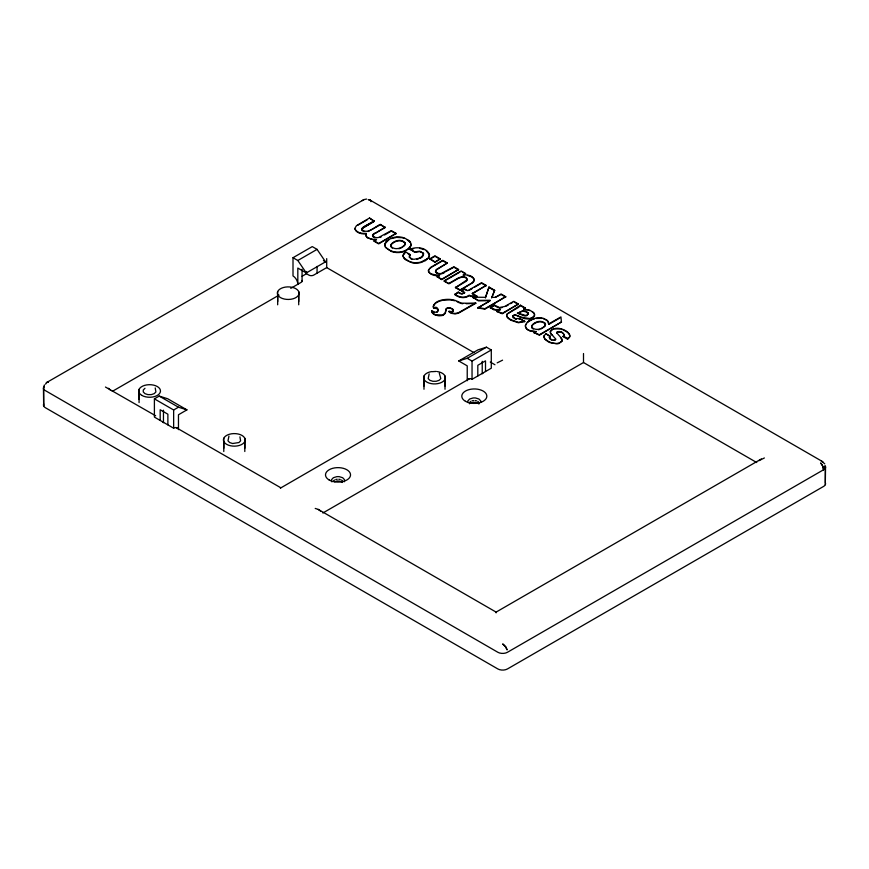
<?xml version="1.0" encoding="UTF-8"?>
<svg xmlns="http://www.w3.org/2000/svg" width="869" height="869" viewBox="0 0 869 869"><rect width="100%" height="100%" fill="white"/><g stroke="black" fill="none" stroke-linecap="round" stroke-linejoin="round"><path stroke-width="1.3" d="M139.073 399.349L139.073 389.345M223.778 448.252L223.778 438.248M244.808 448.252L244.808 438.248M277.678 301.543L277.678 291.549M280.491 488.085L469.629 378.656M298.708 301.543L298.708 291.549M302.086 276.255L306.485 273.724L308.886 275.104A3.411 1.966 0 0 0 313.698 275.104L326.701 267.609L326.701 258.614M423.985 386.021L423.985 376.016M445.015 386.01L445.015 376.016M551.848 340.203L549.74 338.769L549.414 337.215L550.262 336.227L545.841 333.674L543.918 336.064L544.722 338.606A12.242 7.071 0 0 0 545.721 339.605L547.546 340.887A21.595 12.47 0 0 0 549.143 341.767C553.14 343.874 559.31 344.7 562.243 340.572L561.787 338.617L556.649 332.751A2.433 1.412 0 0 1 556.812 332.306L558.713 331.513L561.656 332.099A8.06 4.649 0 0 1 562.439 332.49L564.231 334.869A3.346 1.934 0 0 1 563.905 335.553L563.123 336.618L567.544 339.171L569.477 337.335A7.658 4.421 0 0 0 569.836 336.129L569.532 334.315L567.783 332.23A18.738 10.819 0 0 0 565.708 330.785C561.189 328.047 553.955 326.625 550.294 331.328L550.642 333.316L555.856 339.182A2.477 1.434 0 0 1 555.693 339.627L552.543 340.051L550.327 338.856L549.414 337.215M322.855 513.003L583.501 362.525L583.501 353.531M825.322 484.685L825.322 468A6.811 3.932 0 0 0 825.05 465.512M280.491 488.269L280.491 487.596L176.059 427.559M403.205 256.105A8.505 4.91 0 0 1 403.444 254.736L405.627 251.923L410.309 254.628L409.418 257.637M403.944 253.878L404.27 253.031M405.106 242.777L405.084 244.319C402.032 248.556 394.548 250.641 390.789 246.231L390.833 244.689C393.907 240.463 401.304 238.432 405.106 242.777L404.997 244.928L403.314 246.666M825.55 466.979L825.322 482.653A6.811 3.932 0 0 1 823.551 486.444L507.463 668.945A6.811 3.932 0 0 1 497.839 668.945L45.449 407.757A6.811 3.932 0 0 1 43.678 403.966M517.424 313.448L522.312 310.906A3.9 2.249 0 0 1 523.507 310.874C529.927 310.461 528.852 318.26 522.812 315.317M373.887 234.087L372.627 235.38L373.04 236.694M533.273 329.058L531.709 327.613L531.774 325.994C534.685 321.954 541.822 319.933 545.417 324.137L544.711 326.548L541.115 328.895M502.032 307.604L499.936 307.832L494.624 305.171L490.312 307.659L493.798 309.798L497.046 310.168L500.164 309.386L495.395 309.636L490.312 307.659M392.288 248.132L390.789 246.231M390.768 246.611L390.92 244.971C394.102 240.898 401.402 238.877 405.117 243.277M531.709 327.613L531.676 325.756C534.392 321.508 542.104 319.347 545.471 323.844L545.319 325.712M563.123 336.618L564.111 335.673A3.758 2.172 0 0 0 564.242 335.13L563.536 333.75A7.376 4.258 0 0 0 563.014 333.305L562.819 333.175A7.973 4.606 0 0 0 562.102 332.751L560.853 331.795M516.251 319.39L513.036 317.63L512.71 316.142L514.024 314.969A1.749 1.01 0 0 1 515.078 314.752L523.638 318.336A9.298 5.366 0 0 0 524.735 318.651L528.482 319.032L531.828 318.108A9.559 5.518 0 0 0 533.001 317.402L533.501 317.011A6.398 3.693 0 0 0 534.066 316.381L534.435 315.708A5.649 3.259 0 0 0 534.554 315.023L534.337 314.1A7.625 4.399 0 0 0 533.914 313.405M369.488 218.032L374.267 221.247L362.362 228.308L374.267 221.247L369.488 218.032L356.496 225.647L354.813 228.384C356.301 232.859 361.993 233.75 366.121 233.403L365.686 234.999L366.436 236.574L368.304 238.008L372.041 239.323L376.462 239.442M366.121 233.403L365.686 235.401L367.207 237.726L374.126 239.974M43.493 387.889L44.384 384.924M411.102 245.112L409.114 248.632L404.487 251.347A11.547 6.659 0 0 1 391.354 251.467L385.456 247.383L384.793 244.395L386.748 240.876L391.528 238.084A11.503 6.648 0 0 1 404.454 237.987L409.147 240.659L410.472 242.136L411.102 245.112C406.344 254.02 391.68 254.345 385.401 246.861L384.804 243.907L388.877 239.801M228.949 436.129L227.982 440.855L229.677 442.549L232.599 443.516L238.91 442.549L240.604 440.855L239.92 436.846M429.156 373.898L428.189 378.612L429.883 380.307L432.805 381.285L436.195 381.285L439.117 380.307L440.811 378.612L439.29 373.236M489.008 287.031L485.413 297.752L489.008 287.031L494.635 290.289L491.724 297.774L494.635 290.289M530.057 318.76L531.328 317.88A8.929 5.16 0 0 0 532.339 317.381L532.643 317.207A9.277 5.355 0 0 0 533.468 316.588L534.066 315.947A6.061 3.498 0 0 0 534.446 313.948L534.109 313.242A8.614 4.975 0 0 0 533.338 312.34L529.742 310.19L523.877 309.049L526.451 309.809M545.526 324.691C543.06 329.166 535.532 331.295 531.752 327.265M344.113 481.839L344.482 481.187A7.343 4.247 0 0 0 344.482 479.655L342.69 477.722L339.334 476.69A7.343 4.247 0 0 0 336.694 476.69L333.348 477.722L331.556 479.655A7.343 4.247 0 0 0 331.556 481.187L331.915 481.839M559.614 331.534L558.202 332.034L559.31 331.513L560.494 332.143M526.169 324.028L525.875 324.506A10.547 6.094 0 0 0 525.441 325.951L525.626 327.374A9.689 5.594 0 0 0 526.896 329.177L530.372 331.23L536.271 331.806M423.105 255.834L423.475 253.889A4.617 2.661 0 0 0 422.834 252.988L419.76 251.63L414.752 252.314L410.135 249.207C416.555 246.448 426.462 247.328 429.492 254.476L428.732 257.376L427.45 258.788L420.965 262.036A13.85 7.995 0 0 1 418.532 262.536L415.121 262.699A10.569 6.105 0 0 1 412.645 262.427L411.83 262.264A12.59 7.267 0 0 1 408.864 261.297L404.509 258.375A11.579 6.68 0 0 1 403.477 256.8L403.314 256.355A9.309 5.377 0 0 1 403.314 254.628L403.944 253.422M506.985 314.513L506.66 316.023A7.028 4.063 0 0 0 506.888 316.696L507.474 317.554A10.754 6.202 0 0 0 508.093 318.195L508.767 318.749A23.539 13.589 0 0 0 511.113 320.303L518.369 322.757L524.724 321.628L520.075 318.499L515.339 318.641L512.71 316.142M384.804 243.907L386.748 240.876M436.629 273.072L439.203 273.529A3.715 2.151 0 0 0 440.007 273.572A3.943 2.27 0 0 0 441.289 273.453L453.933 266.783L458.582 269.466L441.669 279.688L437.248 276.69C444.961 274.039 426.972 276.396 428.471 270.107L430.828 267.239L442.712 260.309L447.361 262.992L436.26 269.998L435.51 272.127L437.042 273.3M434.131 304.802C429.492 310.157 442.375 306.724 436.857 312.329M825.322 468L823.551 469.771L822.487 465.675L820.618 462.96A6.811 3.932 60 0 1 823.562 469.781L824.616 466.457L825.322 468L823.551 469.771L507.463 652.271A6.811 3.932 0 0 1 497.839 652.271L43.95 389.79A6.811 3.932 0 0 1 44.362 386.347M523.877 309.494L525.18 307.919L520.466 305.193L507.04 314.002A5.171 2.987 0 0 0 506.649 314.828L506.746 315.925A7.854 4.53 0 0 0 507.061 316.555L507.355 316.968A11.178 6.452 0 0 0 508.148 317.793L508.81 318.336A23.963 13.828 0 0 0 511.113 319.857L518.337 322.301L524.724 321.182M520.466 305.193L519.249 306.887M549.404 337.661L550.262 336.227M362.243 228.417L361.71 229.568A2.835 1.629 0 0 0 361.765 229.84M434.391 304.465L435.63 303.292M403.205 256.105A10.319 5.964 0 0 0 403.585 257.496L404.161 258.397A13.622 7.864 0 0 0 405.432 259.69L412.134 262.775A11.308 6.528 0 0 0 414.35 263.101A10.667 6.159 0 0 0 416.62 263.144L418.912 262.916A13.339 7.702 0 0 0 422.388 262.036L428.732 257.821L429.492 254.921L426.266 250.739M144.971 388.302L143.276 389.996L143.276 391.952L144.971 393.646L147.904 394.624L151.282 394.613L154.215 393.646L155.899 391.952L155.214 387.943M525.18 307.919L523.877 309.049M374.267 220.802L363.579 226.983L361.732 228.808A3.172 1.825 0 0 0 361.797 229.47C367.391 235.119 375.495 226.19 380.394 224.332L385.184 227.537L375.419 233.185L385.184 227.102M404.27 253.476L405.627 251.923M410.309 254.628L409.245 255.931L409.429 257.191L411.732 258.821A4.812 2.781 0 0 0 414.296 259.277L419.075 258.234A14.154 8.179 0 0 0 419.933 257.832A13.068 7.549 0 0 0 420.715 257.409A13.535 7.81 0 0 0 421.769 256.692L423.594 253.998A4.617 2.672 0 0 0 423.301 253.085L419.738 251.184L414.752 251.869L410.135 249.207M512.71 316.555C515.078 312.71 520.737 318.239 522.063 317.294M434.533 308.006L433.642 308.137C438.237 304.356 440.257 313.894 434.348 312.036C430.133 309.168 432.045 313.133 434.467 314.22A8.19 4.725 0 0 0 435.847 314.784L442.712 314.926A4.627 2.672 0 0 0 443.82 314.393L445.276 312.644L446.058 308.756A3.139 1.814 0 0 1 446.764 308.213A3.4 1.966 0 0 1 447.383 307.963L448.806 307.735A3.693 2.129 0 0 1 450.175 307.854L452.825 309.136L453.281 311.059A2.466 1.423 0 0 1 452.879 311.591M375.419 232.74L372.627 234.934A3.063 1.771 0 0 0 372.649 235.738M409.169 248.154L411.113 245.503L410.646 243.516M333.653 480.742L334.554 480.025M469.944 402.054L470.846 401.337M567.544 339.171L569.401 337.031A7.082 4.095 0 0 0 569.836 335.76L568.858 333.729M507.941 313.579L507.713 313.763A6.246 3.606 0 0 0 507.311 314.133M362.427 227.808L362.992 227.374M497.166 362.873L502.575 360.157M758.985 460.679L764.383 457.963M373.322 234.054L374.246 233.424M466.566 281.089L455.454 287.65L467.435 279.59L466.197 277.569L463.622 276.668A3.758 2.172 0 0 0 462.275 276.635L458.582 277.819L448.882 283.403L444.233 281.165L448.882 283.848L458.593 278.265L462.047 277.102A3.889 2.249 0 0 1 463.948 277.157L466.197 278.015L467.446 280.014M534.174 332.642L539.377 334.739L561.461 321.986L539.377 335.184L534.174 332.642C539.616 330.166 527.798 332.251 526.527 328.363A9.45 5.453 0 0 1 525.463 325.332L527.201 322.345A16.533 9.548 0 0 1 528.797 321.041L529.406 320.639M436.39 302.738L438.563 301.554A16.12 9.309 0 0 1 439.062 301.347M432.306 266.761L429.644 268.64L428.46 270.596C429.384 275.191 435.641 276.038 439.508 275.712M518.348 307.507L508.484 313.231M528.797 321.041L531.426 319.542A16.315 9.418 0 0 1 533.881 318.608L534.739 318.369A11.97 6.909 0 0 1 537.303 317.902L538.291 317.815A9.668 5.583 0 0 1 541.148 317.891A9.016 5.203 0 0 1 543.494 318.369L547.579 320.542L548.774 324.398L559.842 318M421.726 257.17L419.618 258.441L420.379 258.039A13.383 7.723 0 0 0 421.726 257.17A11.634 6.713 0 0 0 422.649 256.377M529.569 320.987L532.143 319.673M46.872 382.403L363.948 199.609L366.599 199.044M362.188 200.63L363.948 199.609M293.005 257.713L312.253 246.6L317.066 249.381L325.538 261.83L306.29 272.942L297.817 268.054L297.817 284.282A6.811 3.932 60 0 0 293.005 275.94L293.005 257.713L297.817 260.494L306.29 272.942M357.832 225.212L367.152 219.824M297.817 260.494L317.066 249.381M374.267 221.247L364.404 226.494M385.184 227.537L380.394 224.778L368.076 231.556M112.264 391.408L279.025 295.123M290.778 288.345L301.185 282.327A3.411 1.966 0 0 0 302.064 280.437M376.527 239.486L374.17 241.289L378.678 243.896L396.09 233.403L391.311 230.633L378.656 237.465A4.421 2.553 0 0 1 374.93 237.335L372.649 235.738M384.576 234.967L391.311 231.078L396.09 233.837M374.17 241.289L375.745 240.376M374.17 240.843L378.678 243.45L396.09 233.403M177.819 428.58A6.811 3.932 -60 0 0 173.648 428.211L154.4 417.098L154.4 398.86L159.212 396.09L167.684 398.752L186.933 409.864L178.471 414.763L178.471 429.634M429.775 258.832L434.956 255.834L440.246 258.886L435.054 262.329L429.775 258.832L435.054 261.884L440.246 258.886M429.775 259.277L434.956 256.279L440.246 259.331M154.4 398.86L173.648 409.983L178.471 407.203L186.933 409.864M433.468 266.099L442.712 260.754L447.361 263.437M447.361 262.992L436.271 269.542L435.499 271.66L436.846 272.747M458.582 269.911L453.933 267.228L445.069 271.91M437.248 277.135L439.508 275.267M437.248 276.69L441.669 279.242L458.582 269.466M444.233 280.72L461.157 270.954L465.567 273.507L464.003 274.854M444.233 281.165L460.027 272.051M463.21 275.31L465.567 273.507M455.454 287.204L460.103 289.888L471.986 282.957L474.355 280.09C473.507 275.397 467.077 274.647 463.21 274.865M455.454 287.65L460.103 290.333L473.181 282.436L474.365 280.491L473.67 278.547L471.302 276.722L467.511 275.419M476.951 296.47L472.367 293.374L476.951 296.47L470.683 296.438L469.26 295.612C464.915 298.882 458.843 297.915 454.835 294.58L458.3 292.125L461.732 293.7L464.622 292.484L462.351 294.059L459.907 293.613M464.622 292.929L461.406 290.637L464.524 288.845L467.728 290.691L481.535 282.718L486.184 285.401L472.367 293.82M454.835 294.58L458.3 292.125M461.406 291.082L464.524 289.29L466.653 290.518M468.88 290.474L472.334 288.486M474.626 287.15L481.535 283.164L486.184 285.847M476.951 296.025L470.683 295.992L469.26 295.167C464.915 298.436 458.843 297.47 454.835 294.135M472.367 293.374L486.184 285.401M475.756 302.901L458.278 312.829L455.008 313.481L451.619 312.916A6.974 4.03 0 0 1 449.447 311.71L449.034 311.287L449.458 312.167A6.963 4.019 0 0 0 451.663 313.383L455.106 313.926L458.354 313.242L475.756 303.346L461.298 303.14L456.931 301.141A13.524 7.81 0 0 0 447.741 299.349C442.679 299.338 432.219 301.337 433.642 308.137M491.724 297.328L495.254 297.372L501.076 294.004L505.725 296.687L484.913 309.147L477.722 307.941L490.257 300.707M477.722 307.941L489.117 301.358M505.725 297.133L501.076 294.45L495.254 297.372M477.722 307.496L484.913 308.701L505.725 296.687M490.312 308.104L494.624 305.171M500.229 309.418L497.09 311.678L502.293 313.774L518.424 304.02L513.775 301.337L504.65 306.496L499.957 307.398M506.149 306.181L508.332 304.921M510.505 303.661L512.688 302.412M497.09 311.678L500.229 309.864M497.09 311.232L502.293 313.329L518.424 304.02M467.229 380.731L467.229 365.86L458.756 360.961L478.004 349.849L486.477 347.187L491.289 349.968L491.289 368.195L472.041 379.308A6.811 3.932 60 0 0 467.87 379.677M458.756 360.961L467.229 358.3L486.477 347.187M467.229 358.3L472.041 361.08L491.289 349.968M561.461 322.432L560.95 316.924L548.697 323.92M534.174 333.088L536.271 331.361M315.219 508.43L318.217 509.408L496.101 612.102L761.385 458.941M519.162 312.438L522.204 311.363A4.258 2.455 0 0 1 523.42 311.319L525.017 311.591A5.344 3.085 0 0 1 526.082 311.993L528.167 313.437L527.961 312.753M530.068 320.248L530.742 319.879M442.712 314.926L444.135 314.154M401.999 247.502L399.001 248.762M379.97 237.519L381.209 236.911M425.528 260.146L427.45 259.234M443.375 273.214L444.222 272.812M519.141 319.314L520.075 318.945L524.724 321.628M553.694 329.275L552.554 329.308L550.316 331.708L550.62 333.729L552.554 335.477M442.94 273.398L440.779 273.974A3.878 2.238 0 0 1 438.867 273.92L437.476 273.507M432.186 371.682L436.238 371.421M532.947 319.368L534.576 318.847M452.369 311.873L451.739 312.025A3.194 1.836 0 0 1 450.653 312.025L450.338 311.982A6.963 4.019 0 0 1 449.371 311.808L449.034 311.732M46.513 382.653L48.382 382.11A6.8 3.932 60 0 0 45.612 384.174M470.846 403.064L473.551 402.271L476.538 402.553L478.678 403.781M334.554 481.752L337.248 480.959L340.246 481.241L342.375 482.469M410.135 249.653L413.633 248.643M416.794 259.44L417.783 259.168A11.949 6.898 0 0 0 418.261 258.995M538.226 329.775L539.671 329.427M391.387 238.584L396.601 237.389L401.826 237.693M442.115 300.424L440.17 300.946A16.12 9.309 0 0 0 439.605 301.141M472.084 400.815L473.54 400.544M335.792 479.503L337.248 479.232M554.976 328.938L559.734 328.938M443.201 300.207L450.251 299.87L454.835 300.761M536.238 318.488L541.148 318.336A9.483 5.475 0 0 1 541.941 318.456M475.756 303.346L466.164 303.705M366.121 233.837C361.993 234.195 356.399 233.305 354.813 228.905M488.921 300.717L478.308 300.837L472.812 297.22L478.308 300.392L490.257 300.261M472.812 297.22L485.413 297.307M472.812 297.665L475.332 297.676M517.424 313.003L525.332 315.382A2.629 1.521 0 0 0 526.657 315.186L528.243 314.198L528.178 313.003M462.764 303.737L460.016 303.248M425.528 260.591L424.908 260.928M475.082 400.544L476.538 400.815M338.78 479.232L340.235 479.503M518.239 313.546L520.162 314.209M449.034 311.287L451.511 311.602L453.118 310.896A2.716 1.564 0 0 0 453.346 310.374A4.073 2.357 0 0 0 453.194 310.081A4.019 2.314 0 0 0 452.771 309.527L452.097 309.016A5.355 3.085 0 0 0 451.217 308.593A4.269 2.466 0 0 0 450.24 308.31L448.132 308.234A3.204 1.847 0 0 0 446.84 308.625A3.443 1.988 0 0 0 446.384 308.897L445.417 312.699A9.939 5.735 0 0 1 445.015 313.611L443.32 315.11A4.932 2.846 0 0 1 442.006 315.577L439.605 315.795A8.429 4.866 0 0 1 438.03 315.686L435 314.915A8.223 4.747 0 0 1 433.761 314.263L432.849 313.492A8.223 4.747 0 0 1 432.154 312.677L431.6 310.787L431.741 311.341M497.991 307.365L499.936 307.832M434.337 312.482L431.6 311.232M402.705 237.932L404.454 238.432M419.586 248.284L424.224 249.631M370.096 200.163L368.217 199.609A6.8 3.932 -60 0 1 370.998 201.684M561.07 329.242L562.373 329.666M412.221 259.429L410.841 258.843M527.744 309.972L529.732 310.624M544.874 319.303L544.179 319.042A9.483 5.475 0 0 0 543.462 318.804M522.41 317.435L530.438 318.651M105.453 387.031L155.66 415.784M522.041 315.012L520.889 314.524M362.742 230.872L364.176 231.578M545.536 319.618L547.579 320.987M497.025 307.126L494.624 305.616M456.942 301.586L458.93 302.684M821.151 460.798L824.735 463.829M462.254 272.04L465.567 273.952M489.008 287.476L494.635 290.735M514.937 302.445L518.424 304.465M520.466 305.638L525.18 308.365M563.123 336.173L568.022 338.399M407.963 253.726L410.309 255.073M550.262 336.672L545.841 333.674M461.406 290.637L464.622 292.484M583.501 362.525L756.747 462.547M323.42 260.602L325.538 261.83M326.701 267.609L473.909 352.597M490.257 362.036L494.939 364.741M159.212 396.09L178.471 407.203M369.738 199.903L822.91 461.808M374.941 237.78A4.399 2.542 0 0 1 373.963 237.356L373.29 236.922M532.295 311.971L532.849 312.373M458.3 292.571L459.06 293.092M318.217 509.408L320.628 511.135M477.776 401.337L478.678 402.054M341.484 480.025L342.386 480.742M407.04 239.616L410.418 242.516L409.147 240.659M567.674 332.588L568.511 333.348M533.099 312.568L533.729 313.177M108.495 388.291L110.439 390.094M560.972 338.052L562.21 341.093L559.017 343.429A6.333 3.661 0 0 1 557.192 343.852L549.892 342.571A20.921 12.079 0 0 1 548.176 341.702L544.961 339.334L543.875 337.096A7.397 4.269 0 0 1 543.972 336.325A7.093 4.095 0 0 1 544.331 335.564M544.961 323.051L545.417 324.137M465.98 277.439L466.197 277.569M553.998 340.311L555.302 339.975M548.458 322.084L548.697 324.354M43.45 388.324L43.678 405.997L43.678 387.302M496.101 612.102L496.101 612.862M485.51 371.519L485.51 360.852L477.809 365.306L477.809 375.973M482.23 361.287L482.23 373.789A3.411 1.966 0 0 1 483.11 372.91M479.156 402.89L479.156 403.781M472.041 361.08L472.041 379.308M469.466 402.89L469.466 403.781M445.015 379.264L445.015 389.269M423.985 379.264L423.985 389.269M317.066 266.403L317.066 273.159M306.485 271.497L306.485 273.724M302.064 269.281L302.064 281.458M298.708 294.797A10.884 6.289 0 0 1 280.502 297.611A10.884 6.289 0 0 1 285.369 287.096A10.884 6.289 0 0 1 298.708 294.797L298.719 304.802M277.678 294.797L277.678 304.802M244.808 441.506A10.884 6.289 0 0 1 226.592 444.32A10.884 6.289 0 0 1 231.469 433.805A10.884 6.289 0 0 1 244.808 441.506L244.808 451.511M223.778 441.506L223.778 451.511M173.648 409.983L173.648 428.211M167.88 424.876L167.88 414.198L160.178 409.755L160.178 420.422M163.459 410.19L163.459 422.692A3.411 1.966 0 0 0 162.579 421.813M139.073 392.603L139.073 402.608M467.848 402.499A7.343 4.247 0 0 1 467.848 400.967L469.64 399.034L472.986 398.002A7.343 4.247 0 0 1 475.636 398.002L478.982 399.034L480.774 400.967A7.343 4.247 0 0 1 480.774 402.499M527.407 322.595A17.434 10.07 0 0 1 528.982 321.356M567.185 332.208A19.455 11.232 0 0 0 565.795 331.285A20.78 11.992 0 0 0 565.274 330.98M563.677 330.187A19.726 11.395 0 0 1 564.741 330.698M437.313 371.563A10.884 6.289 0 0 1 443.418 381.241A10.884 6.289 0 0 1 425.582 381.241A10.884 6.289 0 0 1 431.687 371.563M362.438 230.665A4.28 2.466 0 0 1 361.993 230.22M557.659 331.741L556.801 332.762L557.659 331.741M505.671 646.916L502.651 643.94A6.8 3.932 60 0 1 507.083 649.893L505.671 646.916M465.458 401.293A12.524 7.234 0 0 0 486.412 398.045A12.524 7.234 0 0 0 471.063 389.193A12.524 7.234 0 0 0 465.458 401.293M329.166 479.981A12.524 7.234 0 0 0 350.109 476.733A12.524 7.234 0 0 0 334.771 467.88A12.524 7.234 0 0 0 329.166 479.981M141.897 395.417A10.884 6.289 0 0 0 160.113 392.603A10.884 6.289 0 0 0 146.763 384.902A10.884 6.289 0 0 0 141.897 395.417"/></g></svg>
